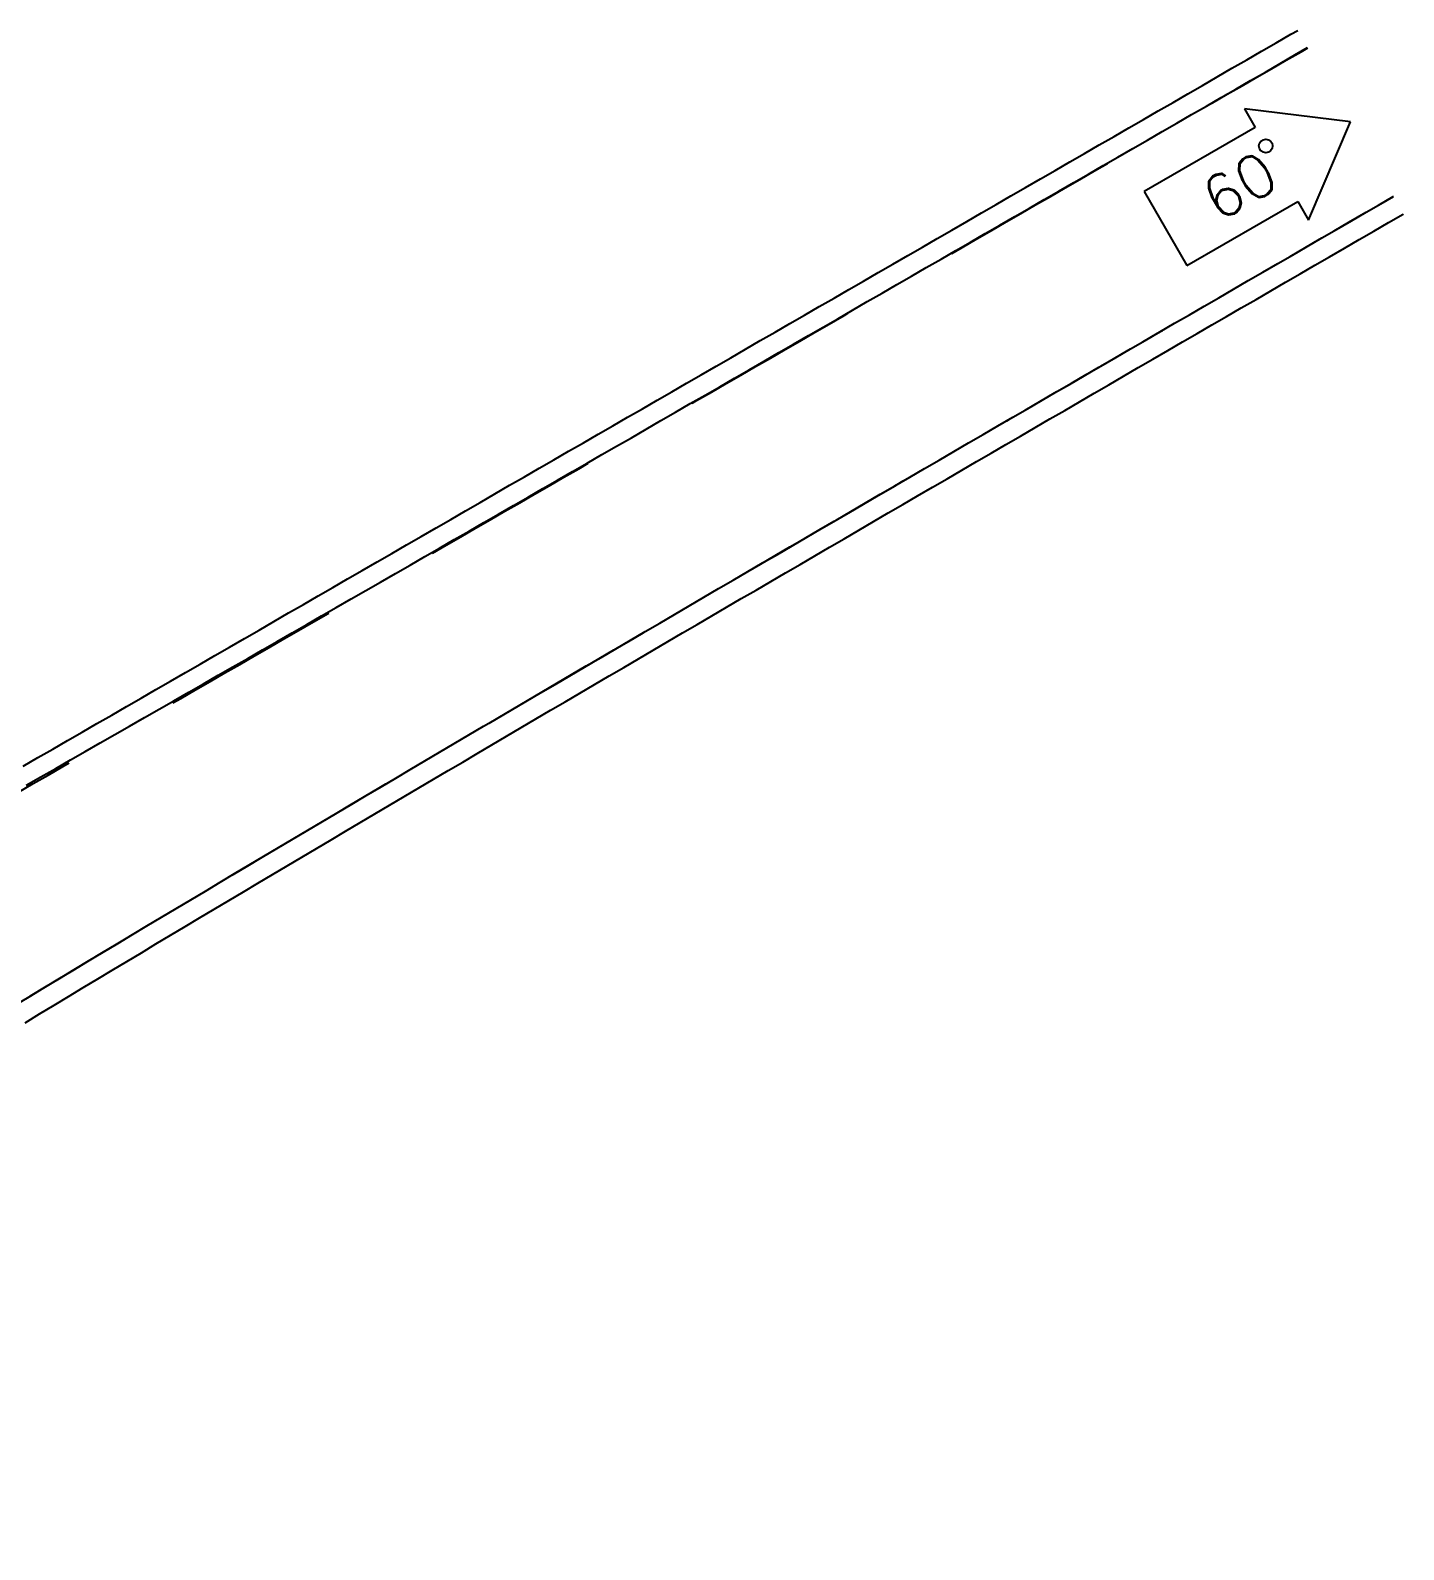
# Model space of a CAD drawing. Header units: metres. Extents: x 2363742 to 2363904, y 61953584 to 61953701.
# Drawn here: x 2363775.71 to 2363796.2, y 61953646.32 to 61953668.99 of the extents above; entities that cross this region are included whole.
import ezdxf
from ezdxf.enums import TextEntityAlignment as Align

# ---------------------------------------------------------------- set-up
doc = ezdxf.new("R2010")
doc.units = ezdxf.units.M
doc.header["$MEASUREMENT"] = 0
doc.linetypes.add('DGN Style 2', pattern=[4.472883, 2.68373, -1.789153])
doc.layers.get('0').update_dxf_attribs({"color": 133})
doc.styles.add('TSText', font='simplex.shx')

msp = doc.modelspace()

# ---------------------------------------------------------------- linework, layer by layer
at = {"color": 4, "linetype": 'Continuous'}
for p, q in [((2363795.405, 61953667.628), (2363793.823, 61953667.819)), ((2363793.823, 61953667.819), (2363793.982, 61953667.543)), ((2363794.779, 61953666.162), (2363795.405, 61953667.628)), ((2363793.982, 61953667.543), (2363792.326, 61953666.586)), ((2363792.326, 61953666.586), (2363792.963, 61953665.482)), ((2363792.963, 61953665.482), (2363794.62, 61953666.438)), ((2363794.62, 61953666.438), (2363794.779, 61953666.162))]:
    msp.add_line(p, q, dxfattribs=at)
at = {"color": 5, "linetype": 'Continuous', "flags": 128}
for points in [[(2363775.599, 61953658.012), (2363775.819, 61953658.139), (2363776.039, 61953658.266), (2363776.259, 61953658.393), (2363776.479, 61953658.52), (2363776.699, 61953658.647), (2363776.919, 61953658.774), (2363777.139, 61953658.901), (2363777.359, 61953659.028), (2363777.579, 61953659.155), (2363777.799, 61953659.282), (2363778.019, 61953659.409), (2363778.239, 61953659.536), (2363778.459, 61953659.663), (2363778.679, 61953659.79), (2363778.899, 61953659.917), (2363779.119, 61953660.044), (2363779.339, 61953660.171), (2363779.559, 61953660.298), (2363779.779, 61953660.425), (2363779.999, 61953660.552), (2363780.219, 61953660.679), (2363780.439, 61953660.806), (2363780.659, 61953660.933), (2363780.879, 61953661.06), (2363781.099, 61953661.187), (2363781.319, 61953661.314), (2363781.539, 61953661.441), (2363781.759, 61953661.568), (2363781.978, 61953661.695), (2363782.198, 61953661.822), (2363782.418, 61953661.949), (2363782.638, 61953662.076), (2363782.858, 61953662.203), (2363783.078, 61953662.33), (2363783.298, 61953662.457), (2363783.518, 61953662.584), (2363783.738, 61953662.711), (2363783.958, 61953662.838), (2363784.178, 61953662.965), (2363784.398, 61953663.092), (2363784.618, 61953663.219), (2363784.838, 61953663.346), (2363785.058, 61953663.473), (2363785.278, 61953663.6), (2363785.498, 61953663.727), (2363785.718, 61953663.854), (2363785.938, 61953663.981), (2363786.158, 61953664.108), (2363786.378, 61953664.235), (2363786.598, 61953664.362), (2363786.818, 61953664.489), (2363787.038, 61953664.616), (2363787.258, 61953664.743), (2363787.478, 61953664.87), (2363787.698, 61953664.997), (2363787.918, 61953665.124), (2363788.138, 61953665.251), (2363788.358, 61953665.378), (2363788.578, 61953665.505), (2363788.798, 61953665.632), (2363789.018, 61953665.759), (2363789.238, 61953665.886), (2363789.458, 61953666.013), (2363789.678, 61953666.14), (2363789.897, 61953666.267), (2363790.117, 61953666.394), (2363790.337, 61953666.521), (2363790.557, 61953666.648), (2363790.777, 61953666.775), (2363790.997, 61953666.902), (2363791.217, 61953667.029), (2363791.437, 61953667.156), (2363791.657, 61953667.283), (2363791.877, 61953667.41), (2363792.097, 61953667.537), (2363792.317, 61953667.664), (2363792.537, 61953667.791), (2363792.757, 61953667.918), (2363792.977, 61953668.045), (2363793.197, 61953668.172), (2363793.417, 61953668.299), (2363793.637, 61953668.426), (2363793.857, 61953668.553), (2363794.077, 61953668.68), (2363794.297, 61953668.807), (2363794.517, 61953668.934), (2363794.617, 61953668.992)], [(2363775.627, 61953654.184), (2363775.843, 61953654.315), (2363776.06, 61953654.446), (2363776.277, 61953654.577), (2363776.493, 61953654.707), (2363776.71, 61953654.838), (2363776.927, 61953654.968), (2363777.145, 61953655.098), (2363777.362, 61953655.229), (2363777.579, 61953655.359), (2363777.796, 61953655.489), (2363778.014, 61953655.619), (2363778.231, 61953655.749), (2363778.449, 61953655.878), (2363778.667, 61953656.008), (2363778.884, 61953656.138), (2363779.102, 61953656.267), (2363779.32, 61953656.397), (2363779.538, 61953656.526), (2363779.756, 61953656.656), (2363779.974, 61953656.785), (2363780.192, 61953656.914), (2363780.41, 61953657.043), (2363780.628, 61953657.172), (2363780.846, 61953657.301), (2363781.065, 61953657.43), (2363781.283, 61953657.559), (2363781.501, 61953657.688), (2363781.72, 61953657.817), (2363781.938, 61953657.946), (2363782.157, 61953658.074), (2363782.375, 61953658.203), (2363782.594, 61953658.332), (2363782.812, 61953658.46), (2363783.031, 61953658.589), (2363783.25, 61953658.717), (2363783.468, 61953658.846), (2363783.687, 61953658.974), (2363783.906, 61953659.102), (2363784.125, 61953659.231), (2363784.344, 61953659.359), (2363784.563, 61953659.487), (2363784.782, 61953659.616), (2363785.001, 61953659.744), (2363785.22, 61953659.872), (2363785.439, 61953660), (2363785.658, 61953660.128), (2363785.877, 61953660.256), (2363786.096, 61953660.384), (2363786.315, 61953660.512), (2363786.534, 61953660.64), (2363786.753, 61953660.768), (2363786.972, 61953660.896), (2363787.192, 61953661.024), (2363787.411, 61953661.152), (2363787.63, 61953661.28), (2363787.849, 61953661.407), (2363788.069, 61953661.535), (2363788.288, 61953661.663), (2363788.507, 61953661.791), (2363788.727, 61953661.918), (2363788.946, 61953662.046), (2363789.166, 61953662.174), (2363789.385, 61953662.301), (2363789.604, 61953662.429), (2363789.824, 61953662.557), (2363790.043, 61953662.684), (2363790.263, 61953662.812), (2363790.482, 61953662.939), (2363790.702, 61953663.067), (2363790.921, 61953663.194), (2363791.141, 61953663.322), (2363791.36, 61953663.449), (2363791.58, 61953663.577), (2363791.799, 61953663.704), (2363792.019, 61953663.832), (2363792.239, 61953663.959), (2363792.458, 61953664.087), (2363792.678, 61953664.214), (2363792.897, 61953664.342), (2363793.117, 61953664.469), (2363793.337, 61953664.596), (2363793.556, 61953664.724), (2363793.776, 61953664.851), (2363793.996, 61953664.978), (2363794.215, 61953665.106), (2363794.435, 61953665.233), (2363794.655, 61953665.36), (2363794.874, 61953665.488), (2363795.094, 61953665.615), (2363795.314, 61953665.742), (2363795.534, 61953665.87), (2363795.753, 61953665.997), (2363795.973, 61953666.124), (2363796.193, 61953666.252), (2363796.198, 61953666.254)]]:
    msp.add_lwpolyline(points, dxfattribs=at)
at = {"color": 1, "linetype": 'DGN Style 2', "flags": 128}
msp.add_lwpolyline([(2363746.067, 61953636.161), (2363746.072, 61953636.426), (2363746.088, 61953636.693), (2363746.114, 61953636.962), (2363746.15, 61953637.232), (2363746.197, 61953637.503), (2363746.254, 61953637.773), (2363746.321, 61953638.044), (2363746.399, 61953638.313), (2363746.486, 61953638.58), (2363746.585, 61953638.846), (2363746.693, 61953639.109), (2363746.811, 61953639.369), (2363746.94, 61953639.625), (2363747.078, 61953639.877), (2363747.226, 61953640.125), (2363747.383, 61953640.367), (2363747.55, 61953640.605), (2363747.726, 61953640.836), (2363747.911, 61953641.061), (2363748.104, 61953641.28), (2363748.307, 61953641.491), (2363748.517, 61953641.695), (2363748.735, 61953641.891), (2363748.961, 61953642.079), (2363749.194, 61953642.259), (2363749.434, 61953642.429), (2363749.677, 61953642.59), (2363749.918, 61953642.744), (2363750.158, 61953642.896), (2363750.397, 61953643.045), (2363750.635, 61953643.192), (2363750.872, 61953643.338), (2363751.108, 61953643.482), (2363751.343, 61953643.624), (2363751.578, 61953643.764), (2363751.811, 61953643.904), (2363752.044, 61953644.042), (2363752.276, 61953644.18), (2363752.507, 61953644.316), (2363752.738, 61953644.452), (2363752.967, 61953644.586), (2363753.196, 61953644.72), (2363753.425, 61953644.854), (2363753.653, 61953644.987), (2363753.88, 61953645.119), (2363754.107, 61953645.251), (2363754.333, 61953645.382), (2363754.559, 61953645.513), (2363754.784, 61953645.644), (2363755.009, 61953645.775), (2363755.234, 61953645.905), (2363755.458, 61953646.035), (2363755.682, 61953646.164), (2363755.906, 61953646.294), (2363756.129, 61953646.423), (2363756.352, 61953646.552), (2363756.575, 61953646.681), (2363756.798, 61953646.81), (2363757.02, 61953646.938), (2363757.243, 61953647.067), (2363757.465, 61953647.195), (2363757.687, 61953647.323), (2363757.909, 61953647.451), (2363758.13, 61953647.58), (2363758.352, 61953647.707), (2363758.573, 61953647.835), (2363758.795, 61953647.963), (2363759.016, 61953648.091), (2363759.237, 61953648.219), (2363759.458, 61953648.346), (2363759.679, 61953648.474), (2363759.9, 61953648.601), (2363760.121, 61953648.729), (2363760.342, 61953648.856), (2363760.562, 61953648.984), (2363760.783, 61953649.111), (2363761.004, 61953649.239), (2363761.224, 61953649.366), (2363761.445, 61953649.493), (2363761.665, 61953649.621), (2363761.886, 61953649.748), (2363762.106, 61953649.875), (2363762.326, 61953650.002), (2363762.547, 61953650.13), (2363762.767, 61953650.257), (2363762.987, 61953650.384), (2363763.207, 61953650.511), (2363763.428, 61953650.638), (2363763.648, 61953650.765), (2363763.868, 61953650.893), (2363764.088, 61953651.02), (2363764.308, 61953651.147), (2363764.529, 61953651.274), (2363764.749, 61953651.401), (2363764.969, 61953651.528), (2363765.189, 61953651.655), (2363765.409, 61953651.782), (2363765.629, 61953651.909), (2363765.849, 61953652.036), (2363766.069, 61953652.163), (2363766.289, 61953652.29), (2363766.509, 61953652.418), (2363766.729, 61953652.545), (2363766.95, 61953652.672), (2363767.17, 61953652.799), (2363767.39, 61953652.926), (2363767.61, 61953653.053), (2363767.83, 61953653.18), (2363768.05, 61953653.307), (2363768.27, 61953653.434), (2363768.49, 61953653.561), (2363768.71, 61953653.688), (2363768.93, 61953653.815), (2363769.15, 61953653.942), (2363769.37, 61953654.069), (2363769.59, 61953654.196), (2363769.81, 61953654.323), (2363770.03, 61953654.45), (2363770.25, 61953654.577), (2363770.47, 61953654.704), (2363770.69, 61953654.831), (2363770.91, 61953654.958), (2363771.13, 61953655.085), (2363771.35, 61953655.212), (2363771.57, 61953655.339), (2363771.79, 61953655.466), (2363772.01, 61953655.593), (2363772.23, 61953655.72), (2363772.45, 61953655.847), (2363772.67, 61953655.974), (2363772.89, 61953656.101), (2363773.11, 61953656.228), (2363773.33, 61953656.355), (2363773.55, 61953656.482), (2363773.77, 61953656.609), (2363773.989, 61953656.736), (2363774.209, 61953656.863), (2363774.429, 61953656.99), (2363774.649, 61953657.117), (2363774.869, 61953657.244), (2363775.089, 61953657.371), (2363775.309, 61953657.498), (2363775.529, 61953657.625), (2363775.749, 61953657.752), (2363775.969, 61953657.879), (2363776.189, 61953658.006), (2363776.409, 61953658.133), (2363776.629, 61953658.26), (2363776.849, 61953658.387), (2363777.069, 61953658.514), (2363777.289, 61953658.641), (2363777.509, 61953658.768), (2363777.729, 61953658.895), (2363777.949, 61953659.022), (2363778.169, 61953659.149), (2363778.389, 61953659.276), (2363778.609, 61953659.403), (2363778.829, 61953659.53), (2363779.049, 61953659.657), (2363779.269, 61953659.784), (2363779.489, 61953659.911), (2363779.709, 61953660.038), (2363779.929, 61953660.165), (2363780.149, 61953660.292), (2363780.369, 61953660.419), (2363780.589, 61953660.546), (2363780.809, 61953660.673), (2363781.029, 61953660.8), (2363781.249, 61953660.927), (2363781.469, 61953661.054), (2363781.689, 61953661.181), (2363781.909, 61953661.308), (2363782.128, 61953661.435), (2363782.348, 61953661.562), (2363782.568, 61953661.689), (2363782.788, 61953661.816), (2363783.008, 61953661.943), (2363783.228, 61953662.07), (2363783.448, 61953662.197), (2363783.668, 61953662.324), (2363783.888, 61953662.451), (2363784.108, 61953662.578), (2363784.328, 61953662.705), (2363784.548, 61953662.832), (2363784.768, 61953662.959), (2363784.988, 61953663.086), (2363785.208, 61953663.213), (2363785.428, 61953663.34), (2363785.648, 61953663.467), (2363785.868, 61953663.594), (2363786.088, 61953663.721), (2363786.308, 61953663.848), (2363786.528, 61953663.975), (2363786.748, 61953664.102), (2363786.968, 61953664.229), (2363787.188, 61953664.356), (2363787.408, 61953664.483), (2363787.628, 61953664.61), (2363787.848, 61953664.737), (2363788.068, 61953664.864), (2363788.288, 61953664.991), (2363788.508, 61953665.118), (2363788.728, 61953665.245), (2363788.948, 61953665.372), (2363789.168, 61953665.499), (2363789.388, 61953665.626), (2363789.608, 61953665.753), (2363789.828, 61953665.88), (2363790.047, 61953666.007), (2363790.267, 61953666.134), (2363790.487, 61953666.261), (2363790.707, 61953666.388), (2363790.927, 61953666.515), (2363791.147, 61953666.642), (2363791.367, 61953666.769), (2363791.587, 61953666.896), (2363791.807, 61953667.023), (2363792.027, 61953667.15), (2363792.247, 61953667.277), (2363792.467, 61953667.404), (2363792.687, 61953667.531), (2363792.907, 61953667.658), (2363793.127, 61953667.785), (2363793.347, 61953667.912), (2363793.567, 61953668.039), (2363793.787, 61953668.166), (2363794.007, 61953668.293), (2363794.227, 61953668.42), (2363794.447, 61953668.547), (2363794.667, 61953668.674), (2363794.767, 61953668.732)], dxfattribs=at)
at = {"color": 3, "linetype": 'Continuous', "flags": 128}
for points in [[(2363775.643, 61953657.727), (2363775.863, 61953657.853), (2363776.084, 61953657.979), (2363776.304, 61953658.106), (2363776.525, 61953658.232), (2363776.745, 61953658.358), (2363776.966, 61953658.484), (2363777.186, 61953658.611), (2363777.407, 61953658.737), (2363777.627, 61953658.863), (2363777.847, 61953658.989), (2363778.068, 61953659.116), (2363778.288, 61953659.242), (2363778.508, 61953659.369), (2363778.729, 61953659.495), (2363778.949, 61953659.621), (2363779.169, 61953659.748), (2363779.39, 61953659.874), (2363779.61, 61953660.001), (2363779.83, 61953660.127), (2363780.05, 61953660.254), (2363780.271, 61953660.381), (2363780.491, 61953660.507), (2363780.711, 61953660.634), (2363780.931, 61953660.76), (2363781.152, 61953660.887), (2363781.372, 61953661.014), (2363781.592, 61953661.14), (2363781.812, 61953661.267), (2363782.032, 61953661.394), (2363782.252, 61953661.52), (2363782.473, 61953661.647), (2363782.693, 61953661.774), (2363782.913, 61953661.9), (2363783.133, 61953662.027), (2363783.353, 61953662.154), (2363783.573, 61953662.28), (2363783.794, 61953662.407), (2363784.014, 61953662.534), (2363784.234, 61953662.661), (2363784.454, 61953662.787), (2363784.674, 61953662.914), (2363784.894, 61953663.041), (2363785.114, 61953663.168), (2363785.334, 61953663.295), (2363785.554, 61953663.422), (2363785.774, 61953663.548), (2363785.994, 61953663.675), (2363786.214, 61953663.802), (2363786.434, 61953663.929), (2363786.654, 61953664.056), (2363786.875, 61953664.183), (2363787.095, 61953664.31), (2363787.315, 61953664.437), (2363787.535, 61953664.563), (2363787.755, 61953664.69), (2363787.975, 61953664.817), (2363788.195, 61953664.944), (2363788.415, 61953665.071), (2363788.635, 61953665.198), (2363788.855, 61953665.325), (2363789.075, 61953665.452), (2363789.295, 61953665.579), (2363789.515, 61953665.706), (2363789.735, 61953665.832), (2363789.955, 61953665.959), (2363790.175, 61953666.086), (2363790.395, 61953666.213), (2363790.615, 61953666.34), (2363790.835, 61953666.467), (2363791.055, 61953666.594), (2363791.275, 61953666.721), (2363791.495, 61953666.848), (2363791.715, 61953666.975), (2363791.935, 61953667.102), (2363792.155, 61953667.228), (2363792.375, 61953667.355), (2363792.595, 61953667.482), (2363792.815, 61953667.609), (2363793.035, 61953667.736), (2363793.255, 61953667.863), (2363793.475, 61953667.99), (2363793.695, 61953668.117), (2363793.915, 61953668.244), (2363794.135, 61953668.371), (2363794.355, 61953668.498), (2363794.575, 61953668.625), (2363794.766, 61953668.735)], [(2363775.706, 61953654.583), (2363775.923, 61953654.714), (2363776.14, 61953654.845), (2363776.358, 61953654.976), (2363776.575, 61953655.106), (2363776.793, 61953655.237), (2363777.01, 61953655.368), (2363777.228, 61953655.498), (2363777.446, 61953655.629), (2363777.664, 61953655.759), (2363777.882, 61953655.889), (2363778.099, 61953656.019), (2363778.318, 61953656.149), (2363778.536, 61953656.279), (2363778.754, 61953656.409), (2363778.972, 61953656.539), (2363779.19, 61953656.669), (2363779.408, 61953656.798), (2363779.627, 61953656.928), (2363779.845, 61953657.057), (2363780.064, 61953657.187), (2363780.282, 61953657.316), (2363780.501, 61953657.446), (2363780.719, 61953657.575), (2363780.938, 61953657.704), (2363781.157, 61953657.833), (2363781.375, 61953657.962), (2363781.594, 61953658.091), (2363781.813, 61953658.22), (2363782.032, 61953658.349), (2363782.25, 61953658.478), (2363782.469, 61953658.607), (2363782.688, 61953658.735), (2363782.907, 61953658.864), (2363783.126, 61953658.993), (2363783.345, 61953659.121), (2363783.564, 61953659.25), (2363783.783, 61953659.378), (2363784.002, 61953659.507), (2363784.221, 61953659.635), (2363784.441, 61953659.764), (2363784.66, 61953659.892), (2363784.879, 61953660.02), (2363785.098, 61953660.148), (2363785.317, 61953660.277), (2363785.537, 61953660.405), (2363785.756, 61953660.533), (2363785.975, 61953660.661), (2363786.195, 61953660.789), (2363786.414, 61953660.917), (2363786.633, 61953661.045), (2363786.853, 61953661.173), (2363787.072, 61953661.301), (2363787.291, 61953661.429), (2363787.511, 61953661.557), (2363787.73, 61953661.685), (2363787.95, 61953661.813), (2363788.169, 61953661.941), (2363788.389, 61953662.069), (2363788.608, 61953662.196), (2363788.828, 61953662.324), (2363789.047, 61953662.452), (2363789.267, 61953662.58), (2363789.486, 61953662.707), (2363789.706, 61953662.835), (2363789.925, 61953662.963), (2363790.145, 61953663.09), (2363790.365, 61953663.218), (2363790.584, 61953663.346), (2363790.804, 61953663.473), (2363791.024, 61953663.601), (2363791.243, 61953663.728), (2363791.463, 61953663.856), (2363791.682, 61953663.983), (2363791.902, 61953664.111), (2363792.122, 61953664.238), (2363792.342, 61953664.366), (2363792.561, 61953664.493), (2363792.781, 61953664.621), (2363793.001, 61953664.748), (2363793.22, 61953664.876), (2363793.44, 61953665.003), (2363793.66, 61953665.131), (2363793.88, 61953665.258), (2363794.099, 61953665.385), (2363794.319, 61953665.513), (2363794.539, 61953665.64), (2363794.759, 61953665.767), (2363794.978, 61953665.895), (2363795.198, 61953666.022), (2363795.418, 61953666.149), (2363795.638, 61953666.277), (2363795.858, 61953666.404), (2363796.048, 61953666.514)]]:
    msp.add_lwpolyline(points, dxfattribs=at)
at = {"color": 6, "linetype": 'DGN Style 2', "flags": 128}
msp.add_lwpolyline([(2363748.617, 61953616.711), (2363748.617, 61953616.964), (2363748.617, 61953617.218), (2363748.617, 61953617.47), (2363748.617, 61953617.722), (2363748.617, 61953617.972), (2363748.617, 61953618.222), (2363748.617, 61953618.47), (2363748.617, 61953618.717), (2363748.617, 61953618.962), (2363748.617, 61953619.206), (2363748.617, 61953619.447), (2363748.617, 61953619.687), (2363748.616, 61953619.925), (2363748.616, 61953620.161), (2363748.616, 61953620.395), (2363748.617, 61953620.627), (2363748.617, 61953620.856), (2363748.617, 61953621.083), (2363748.618, 61953621.307), (2363748.618, 61953621.53), (2363748.619, 61953621.749), (2363748.62, 61953621.966), (2363748.622, 61953622.18), (2363748.624, 61953622.392), (2363748.626, 61953622.601), (2363748.628, 61953622.807), (2363748.631, 61953623.01), (2363748.634, 61953623.214), (2363748.638, 61953623.418), (2363748.642, 61953623.623), (2363748.647, 61953623.827), (2363748.652, 61953624.032), (2363748.659, 61953624.237), (2363748.666, 61953624.441), (2363748.674, 61953624.646), (2363748.683, 61953624.85), (2363748.693, 61953625.054), (2363748.704, 61953625.258), (2363748.716, 61953625.462), (2363748.729, 61953625.666), (2363748.744, 61953625.87), (2363748.76, 61953626.073), (2363748.777, 61953626.277), (2363748.796, 61953626.48), (2363748.817, 61953626.684), (2363748.839, 61953626.887), (2363748.862, 61953627.09), (2363748.888, 61953627.294), (2363748.915, 61953627.497), (2363748.944, 61953627.7), (2363748.975, 61953627.903), (2363749.008, 61953628.106), (2363749.043, 61953628.309), (2363749.08, 61953628.512), (2363749.119, 61953628.715), (2363749.16, 61953628.918), (2363749.204, 61953629.12), (2363749.249, 61953629.323), (2363749.297, 61953629.525), (2363749.347, 61953629.728), (2363749.4, 61953629.93), (2363749.454, 61953630.132), (2363749.512, 61953630.334), (2363749.571, 61953630.536), (2363749.633, 61953630.738), (2363749.697, 61953630.939), (2363749.764, 61953631.141), (2363749.833, 61953631.342), (2363749.905, 61953631.543), (2363749.979, 61953631.743), (2363750.056, 61953631.943), (2363750.135, 61953632.143), (2363750.217, 61953632.343), (2363750.301, 61953632.542), (2363750.387, 61953632.741), (2363750.476, 61953632.94), (2363750.568, 61953633.138), (2363750.662, 61953633.336), (2363750.758, 61953633.533), (2363750.857, 61953633.73), (2363750.958, 61953633.927), (2363751.062, 61953634.123), (2363751.168, 61953634.318), (2363751.276, 61953634.513), (2363751.387, 61953634.707), (2363751.5, 61953634.901), (2363751.616, 61953635.094), (2363751.733, 61953635.286), (2363751.853, 61953635.478), (2363751.975, 61953635.67), (2363752.1, 61953635.86), (2363752.226, 61953636.05), (2363752.355, 61953636.239), (2363752.486, 61953636.428), (2363752.619, 61953636.616), (2363752.754, 61953636.803), (2363752.891, 61953636.989), (2363753.03, 61953637.174), (2363753.17, 61953637.359), (2363753.313, 61953637.543), (2363753.458, 61953637.727), (2363753.604, 61953637.909), (2363753.753, 61953638.091), (2363753.903, 61953638.272), (2363754.055, 61953638.452), (2363754.208, 61953638.631), (2363754.364, 61953638.809), (2363754.52, 61953638.987), (2363754.679, 61953639.164), (2363754.839, 61953639.34), (2363755.001, 61953639.515), (2363755.164, 61953639.69), (2363755.328, 61953639.863), (2363755.494, 61953640.036), (2363755.662, 61953640.208), (2363755.831, 61953640.379), (2363756.001, 61953640.55), (2363756.172, 61953640.72), (2363756.345, 61953640.888), (2363756.519, 61953641.056), (2363756.694, 61953641.224), (2363756.871, 61953641.39), (2363757.049, 61953641.556), (2363757.227, 61953641.721), (2363757.407, 61953641.885), (2363757.588, 61953642.049), (2363757.77, 61953642.212), (2363757.953, 61953642.374), (2363758.137, 61953642.535), (2363758.322, 61953642.696), (2363758.508, 61953642.856), (2363758.695, 61953643.015), (2363758.883, 61953643.173), (2363759.071, 61953643.331), (2363759.261, 61953643.489), (2363759.451, 61953643.645), (2363759.643, 61953643.801), (2363759.835, 61953643.956), (2363760.027, 61953644.111), (2363760.221, 61953644.265), (2363760.415, 61953644.419), (2363760.61, 61953644.571), (2363760.806, 61953644.724), (2363761.002, 61953644.875), (2363761.199, 61953645.027), (2363761.396, 61953645.177), (2363761.595, 61953645.327), (2363761.793, 61953645.477), (2363761.993, 61953645.626), (2363762.193, 61953645.774), (2363762.393, 61953645.922), (2363762.594, 61953646.069), (2363762.796, 61953646.216), (2363762.998, 61953646.363), (2363763.201, 61953646.509), (2363763.404, 61953646.655), (2363763.607, 61953646.8), (2363763.811, 61953646.944), (2363764.016, 61953647.089), (2363764.221, 61953647.232), (2363764.426, 61953647.376), (2363764.632, 61953647.519), (2363764.838, 61953647.661), (2363765.044, 61953647.804), (2363765.251, 61953647.945), (2363765.458, 61953648.087), (2363765.666, 61953648.228), (2363765.874, 61953648.369), (2363766.082, 61953648.509), (2363766.291, 61953648.649), (2363766.5, 61953648.789), (2363766.709, 61953648.928), (2363766.918, 61953649.067), (2363767.128, 61953649.206), (2363767.338, 61953649.345), (2363767.549, 61953649.483), (2363767.759, 61953649.621), (2363767.97, 61953649.758), (2363768.181, 61953649.896), (2363768.393, 61953650.033), (2363768.604, 61953650.17), (2363768.816, 61953650.306), (2363769.028, 61953650.442), (2363769.241, 61953650.578), (2363769.453, 61953650.714), (2363769.666, 61953650.85), (2363769.879, 61953650.985), (2363770.092, 61953651.12), (2363770.306, 61953651.255), (2363770.519, 61953651.39), (2363770.733, 61953651.525), (2363770.947, 61953651.659), (2363771.161, 61953651.793), (2363771.375, 61953651.927), (2363771.589, 61953652.061), (2363771.804, 61953652.194), (2363772.019, 61953652.328), (2363772.233, 61953652.461), (2363772.448, 61953652.594), (2363772.664, 61953652.727), (2363772.879, 61953652.859), (2363773.094, 61953652.992), (2363773.31, 61953653.124), (2363773.525, 61953653.257), (2363773.741, 61953653.389), (2363773.957, 61953653.521), (2363774.173, 61953653.653), (2363774.389, 61953653.784), (2363774.605, 61953653.916), (2363774.822, 61953654.047), (2363775.038, 61953654.179), (2363775.255, 61953654.31), (2363775.471, 61953654.441), (2363775.688, 61953654.572), (2363775.905, 61953654.703), (2363776.122, 61953654.834), (2363776.339, 61953654.964), (2363776.556, 61953655.095), (2363776.773, 61953655.225), (2363776.99, 61953655.356), (2363777.208, 61953655.486), (2363777.425, 61953655.616), (2363777.642, 61953655.746), (2363777.86, 61953655.876), (2363778.078, 61953656.006), (2363778.295, 61953656.136), (2363778.513, 61953656.266), (2363778.731, 61953656.396), (2363778.949, 61953656.525), (2363779.167, 61953656.655), (2363779.385, 61953656.784), (2363779.603, 61953656.914), (2363779.821, 61953657.043), (2363780.039, 61953657.172), (2363780.257, 61953657.301), (2363780.475, 61953657.431), (2363780.694, 61953657.56), (2363780.912, 61953657.689), (2363781.13, 61953657.818), (2363781.349, 61953657.947), (2363781.567, 61953658.075), (2363781.786, 61953658.204), (2363782.004, 61953658.333), (2363782.223, 61953658.462), (2363782.442, 61953658.59), (2363782.66, 61953658.719), (2363782.879, 61953658.847), (2363783.098, 61953658.976), (2363783.317, 61953659.104), (2363783.535, 61953659.233), (2363783.754, 61953659.361), (2363783.973, 61953659.49), (2363784.192, 61953659.618), (2363784.411, 61953659.746), (2363784.63, 61953659.874), (2363784.849, 61953660.003), (2363785.068, 61953660.131), (2363785.287, 61953660.259), (2363785.506, 61953660.387), (2363785.725, 61953660.515), (2363785.944, 61953660.643), (2363786.164, 61953660.771), (2363786.383, 61953660.899), (2363786.602, 61953661.027), (2363786.821, 61953661.155), (2363787.041, 61953661.283), (2363787.26, 61953661.411), (2363787.479, 61953661.539), (2363787.698, 61953661.667), (2363787.918, 61953661.794), (2363788.137, 61953661.922), (2363788.356, 61953662.05), (2363788.576, 61953662.178), (2363788.795, 61953662.305), (2363789.015, 61953662.433), (2363789.234, 61953662.561), (2363789.454, 61953662.688), (2363789.673, 61953662.816), (2363789.893, 61953662.944), (2363790.112, 61953663.071), (2363790.332, 61953663.199), (2363790.551, 61953663.326), (2363790.771, 61953663.454), (2363790.99, 61953663.581), (2363791.21, 61953663.709), (2363791.429, 61953663.836), (2363791.649, 61953663.964), (2363791.868, 61953664.091), (2363792.088, 61953664.219), (2363792.308, 61953664.346), (2363792.527, 61953664.474), (2363792.747, 61953664.601), (2363792.967, 61953664.729), (2363793.186, 61953664.856), (2363793.406, 61953664.983), (2363793.626, 61953665.111), (2363793.845, 61953665.238), (2363794.065, 61953665.365), (2363794.285, 61953665.493), (2363794.504, 61953665.62), (2363794.724, 61953665.747), (2363794.944, 61953665.875), (2363795.164, 61953666.002), (2363795.383, 61953666.129), (2363795.603, 61953666.257), (2363795.823, 61953666.384), (2363796.043, 61953666.511), (2363796.048, 61953666.514)], dxfattribs=at)
at = {"color": 4}
msp.add_arc((2363794.141, 61953667.267), 0.102, 0, 360, dxfattribs=at)

# ---------------------------------------------------------------- texts
at = {"color": 4, "style": 'TSText'}
msp.add_text('60', height=0.6375, rotation=30, dxfattribs=at).set_placement((2363793.749, 61953666.672), align=Align.MIDDLE_CENTER)

doc.saveas('drawing.dxf')
